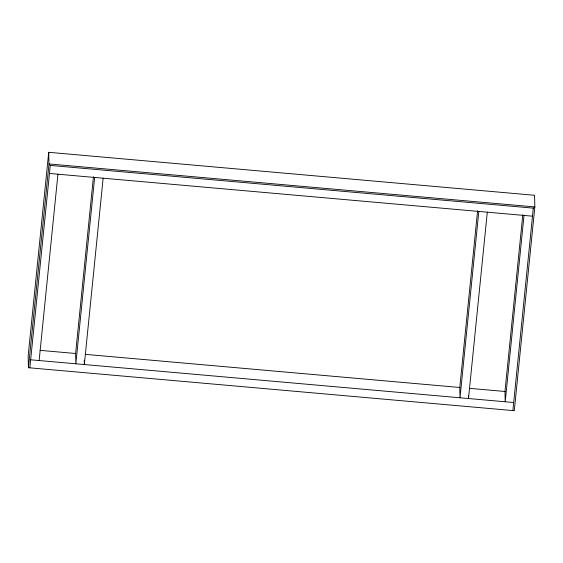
<?xml version="1.0" encoding="UTF-8"?>
<svg xmlns="http://www.w3.org/2000/svg" width="563" height="563" viewBox="0 0 563 563"><rect width="100%" height="100%" fill="white"/><g stroke="black" fill="none" stroke-linecap="round" stroke-linejoin="round"><path stroke-width="0.84" d="M48.714 152.306L28.15 356.069L28.431 367.716L514.286 410.694L534.85 206.931L534.568 195.284L48.714 152.306L48.995 163.946L28.431 367.716M29.846 367.836L50.276 165.416L48.995 163.946L534.85 206.931L533.302 208.141L50.276 165.416M39.136 360.545L57.94 174.206M93.437 176.782L75.604 353.494L75.857 363.797L94.661 177.458M103.135 178.204L84.33 364.543L84.225 360.25M477.6 210.766L459.767 387.478L460.013 397.774L478.824 211.442M487.298 212.188L468.493 398.527L468.43 395.951M522.795 214.763L504.962 391.475L505.215 401.778L524.019 215.439M512.872 410.568L533.302 208.141M49.467 173.453L532.492 216.185M40.029 350.348L75.906 353.522M85.534 354.373L460.055 387.506M469.683 388.357L505.56 391.531M30.655 359.792L513.688 402.524"/></g></svg>
